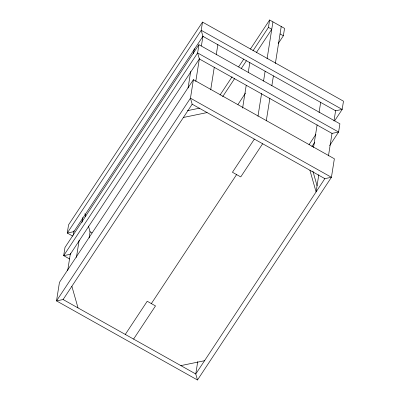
<?xml version="1.0" encoding="UTF-8"?>
<svg xmlns="http://www.w3.org/2000/svg" width="400" height="400" viewBox="0 0 400 400"><rect width="100%" height="100%" fill="white"/><g stroke="black" fill="none" stroke-linecap="round" stroke-linejoin="round"><path stroke-width="0.6" d="M67.67 270.695L70.455 253.115M73.305 235.1L73.985 230.805M76.435 257.43L79.155 240.245M81.975 222.445L82.755 217.535M89.105 237.955L90.08 231.815L88.415 225.965M188.07 88.01L190.695 71.44M193.515 53.64L194.29 48.73M193.395 79.675L190.46 98.19L56.52 300.9L197.485 380L331.43 177.29L334.36 158.775L193.395 79.675L59.45 282.39L56.52 300.9L63.1 299.54L195.775 373.99L197.485 380M329.64 145.59L338.595 132.04L339.9 123.81L198.93 44.71L197.63 52.94L63.685 255.65L69.67 259.01M334.605 120.88L342.18 109.415L343.48 101.185L202.515 22.085L201.21 30.315L67.27 233.025L72.71 236.08M195.77 81.495L199.365 58.785M201.405 45.895L202.96 36.08M210.695 89.87L214.29 67.16M216.235 54.885L217.885 44.455M197.73 361.645L195.775 373.99L324.845 178.645L331.43 177.29L190.46 98.19L192.17 104.2L324.845 178.645M242.61 108.095L246.225 85.265M248.275 72.31L249.84 62.435M252.955 50.845L268.44 27.405L269.615 20L284.54 28.375L283.37 35.78L278.205 43.595M257.98 116.265L261.595 93.435M263.55 81.095L265.115 71.225M267.07 58.885L272.93 21.86M266.27 120.92L269.885 98.09M271.84 85.75L273.405 75.875M275.36 63.535L281.225 26.515M313.515 147.565L317.115 124.855M319.06 112.585L320.71 102.15M318.8 174.73L316.08 191.915L309.92 170.27M328.445 155.94L332.04 133.23M333.985 120.96L335.635 110.525M202.515 22.085L68.57 224.8L67.27 233.025L73.85 231.665L202.92 36.325L201.21 30.315L342.18 109.415L335.595 110.775L202.92 36.325M198.93 44.71L64.99 247.425L63.685 255.65L70.265 254.29L199.34 58.95L197.63 52.94L338.595 132.04L332.015 133.4L199.34 58.95M63.1 299.54L192.17 104.2M220.05 95.01L232.1 76.78M238.635 66.88L243.8 59.07M250.34 49.17L269.615 20M222.665 96.685L234.71 78.455M241.25 68.555L246.415 60.745M256.35 52.59L271.76 29.265L268.44 27.405M237.935 104.54L245.505 93.08M125.29 334.44L147.21 301.265L155.5 305.92L133.585 339.09M254.365 139.095L232.445 172.27L240.74 176.92L262.655 143.75M151.355 303.595L236.59 174.595M309.02 144.74L315.905 134.32M311.85 146.715L314.6 142.55M187.42 110.67L199.57 108.16M183.405 117.47L207.1 112.575M180.85 365.615L204.54 360.72M280.05 33.92L283.37 35.78M89.835 231.68L92.01 232.9M312.895 171.12L317.055 185.745M84.92 213.68L85.75 216.605M71.865 286.27L78.025 307.915"/></g></svg>
